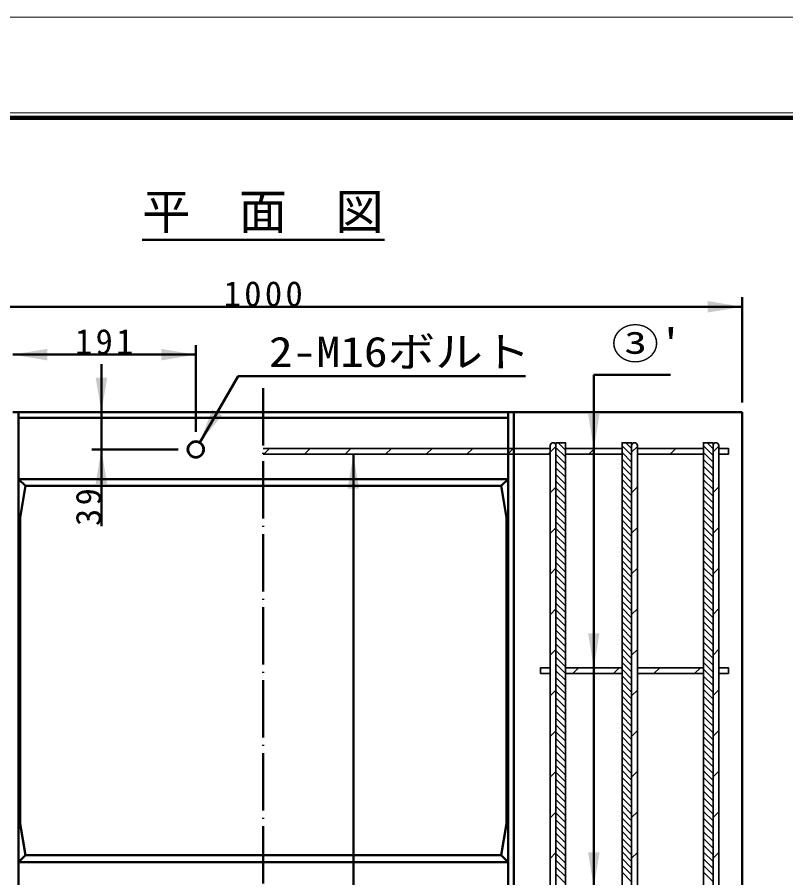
# Model space of a CAD drawing. Units: millimetres, scale not verified. Extents: x -2102 to 2102, y -1485 to 1485.
# Drawn here: x 95 to 897, y 586 to 1485 of the extents above; entities that cross this region are included whole.
import ezdxf
from ezdxf.enums import TextEntityAlignment as Align

# ---------------------------------------------------------------- set-up
doc = ezdxf.new("R2010")
doc.units = ezdxf.units.MM
doc.header["$LTSCALE"] = 5
doc.linetypes.add('LONG_DASHED_DOTTED', pattern=[15.25, 12, -1.5, 0.25, -1.5])
doc.layers.add('0-0_V-nasSTD', color=7, linetype='Continuous', lineweight=35)
doc.layers.add('0-1_0', color=7, linetype='Continuous', lineweight=50)
doc.styles.add('ＭＳ ゴシック', font='')
doc.styles.get('ＭＳ ゴシック').set_extended_font_data('MS Gothic')

msp = doc.modelspace()

# ---------------------------------------------------------------- linework, layer by layer
at = {"layer": '0-0_V-nasSTD', "lineweight": 50}
for p, q in [((696.606, 1111.505), (696.606, 576.505)), ((90.106, 1072.505), (96.106, 1072.505)), ((96.106, 1072.505), (607.106, 1072.505)), ((96.106, 1072.505), (96.106, 532.505)), ((607.106, 1072.505), (613.106, 1072.505)), ((607.106, 1072.505), (607.106, 532.505)), ((851.606, 1072.505), (613.106, 1072.505)), ((613.106, 1072.505), (613.106, 532.505)), ((851.606, 1072.505), (851.606, 532.505)), ((96.106, 1066.505), (607.106, 1066.505)), ((445.598, 463.505), (445.598, 1028.505)), ((96.106, 1002.505), (607.106, 1002.505)), ((103.293, 995.334), (96.106, 1002.505)), ((599.918, 995.334), (607.106, 1002.505)), ((599.918, 995.334), (103.293, 995.334)), ((103.293, 609.675), (97.855, 642.505)), ((599.918, 609.675), (605.356, 642.505)), ((103.293, 609.675), (96.106, 602.505)), ((96.106, 602.505), (607.106, 602.505)), ((103.293, 609.675), (599.918, 609.675)), ((599.918, 609.675), (607.106, 602.505))]:
    msp.add_line(p, q, dxfattribs=at)
at = {"layer": '0-0_V-nasSTD', "linetype": 'LONG_DASHED_DOTTED', "lineweight": 50}
msp.add_line((351.606, 1097.505), (351.606, 507.505), dxfattribs=at)
at = {"layer": '0-0_V-nasSTD'}
for p, q in [((651.106, 1034.505), (351.606, 1034.505)), ((607.106, 1034.505), (351.606, 1034.505)), ((607.106, 1034.505), (351.606, 1034.505)), ((352.048, 1028.505), (358.048, 1034.505)), ((394.475, 1028.505), (400.475, 1034.505)), ((436.901, 1028.505), (442.901, 1034.505)), ((479.327, 1028.505), (485.327, 1034.505)), ((521.754, 1028.505), (527.754, 1034.505)), ((564.18, 1028.505), (570.18, 1034.505)), ((607.106, 1029.004), (612.607, 1034.505)), ((641.106, 1034.505), (613.106, 1034.505)), ((649.033, 1028.505), (657.106, 1036.577)), ((651.106, 1037.505), (651.106, 567.505)), ((657.106, 1040.505), (667.106, 1040.505)), ((657.106, 1037.505), (657.106, 567.505)), ((657.106, 1035.658), (667.106, 1025.658)), ((659.329, 1040.505), (667.106, 1032.729)), ((666.401, 1040.505), (667.106, 1039.8)), ((667.106, 1040.505), (667.106, 564.505)), ((726.106, 1034.505), (667.106, 1034.505)), ((691.459, 1028.505), (697.459, 1034.505)), ((726.106, 1040.505), (736.106, 1040.505)), ((726.106, 1040.505), (726.106, 564.505)), ((726.106, 1037.368), (736.106, 1027.368)), ((730.04, 1040.505), (736.106, 1034.439)), ((736.106, 1037.505), (736.106, 567.505)), ((736.106, 1030.725), (742.106, 1036.725)), ((742.106, 1037.505), (742.106, 567.505)), ((742.106, 1034.505), (811.106, 1034.505)), ((776.312, 1028.505), (782.312, 1034.505)), ((811.106, 1040.505), (821.106, 1040.505)), ((811.106, 1040.505), (811.106, 564.505)), ((811.106, 1037.221), (821.106, 1027.221)), ((814.893, 1040.505), (821.106, 1034.292)), ((821.106, 1037.505), (821.106, 567.505)), ((821.106, 1030.872), (827.106, 1036.872)), ((827.106, 1037.505), (827.106, 567.505)), ((827.106, 1034.505), (837.106, 1034.505)), ((837.106, 1034.505), (837.106, 1028.505)), ((651.106, 1028.505), (351.606, 1028.505)), ((351.606, 1028.505), (607.106, 1028.505)), ((613.106, 1028.505), (607.106, 1028.505)), ((657.106, 1028.587), (667.106, 1018.587)), ((726.106, 1028.505), (667.106, 1028.505)), ((726.106, 1030.297), (736.106, 1020.297)), ((742.106, 1028.505), (811.106, 1028.505)), ((811.106, 1030.15), (821.106, 1020.15)), ((827.106, 1028.505), (837.106, 1028.505)), ((657.106, 1021.515), (667.106, 1011.515)), ((726.106, 1023.226), (736.106, 1013.226)), ((726.106, 1016.155), (736.106, 1006.155)), ((811.106, 1023.079), (821.106, 1013.079)), ((811.106, 1016.008), (821.106, 1006.008)), ((657.106, 1014.444), (667.106, 1004.444)), ((657.106, 1007.373), (667.106, 997.373)), ((726.106, 1009.084), (736.106, 999.084)), ((811.106, 1008.937), (821.106, 998.937)), ((657.106, 1000.302), (667.106, 990.302)), ((726.106, 1002.013), (736.106, 992.013)), ((811.106, 1001.866), (821.106, 991.866)), ((651.106, 988.151), (657.106, 994.151)), ((657.106, 993.231), (667.106, 983.231)), ((726.106, 994.942), (736.106, 984.942)), ((736.106, 988.298), (742.106, 994.298)), ((811.106, 994.795), (821.106, 984.795)), ((821.106, 988.445), (827.106, 994.445)), ((657.106, 986.16), (667.106, 976.16)), ((726.106, 987.871), (736.106, 977.871)), ((726.106, 980.8), (736.106, 970.8)), ((811.106, 987.724), (821.106, 977.724)), ((811.106, 980.653), (821.106, 970.653)), ((657.106, 979.089), (667.106, 969.089)), ((657.106, 972.018), (667.106, 962.018)), ((726.106, 973.729), (736.106, 963.729)), ((811.106, 973.581), (821.106, 963.581)), ((657.106, 964.947), (667.106, 954.947)), ((726.106, 966.658), (736.106, 956.658)), ((811.106, 966.51), (821.106, 956.51)), ((657.106, 957.876), (667.106, 947.876)), ((726.106, 959.587), (736.106, 949.587)), ((811.106, 959.439), (821.106, 949.439)), ((651.106, 945.725), (657.106, 951.725)), ((657.106, 950.805), (667.106, 940.805)), ((726.106, 952.515), (736.106, 942.515)), ((726.106, 945.444), (736.106, 935.444)), ((736.106, 945.872), (742.106, 951.872)), ((811.106, 952.368), (821.106, 942.368)), ((811.106, 945.297), (821.106, 935.297)), ((821.106, 946.019), (827.106, 952.019)), ((657.106, 943.734), (667.106, 933.734)), ((657.106, 936.663), (667.106, 926.663)), ((726.106, 938.373), (736.106, 928.373)), ((811.106, 938.226), (821.106, 928.226)), ((657.106, 929.592), (667.106, 919.592)), ((726.106, 931.302), (736.106, 921.302)), ((811.106, 931.155), (821.106, 921.155)), ((657.106, 922.52), (667.106, 912.52)), ((726.106, 924.231), (736.106, 914.231)), ((726.106, 917.16), (736.106, 907.16)), ((811.106, 924.084), (821.106, 914.084)), ((811.106, 917.013), (821.106, 907.013)), ((651.106, 903.298), (657.106, 909.298)), ((657.106, 915.449), (667.106, 905.449)), ((657.106, 908.378), (667.106, 898.378)), ((726.106, 910.089), (736.106, 900.089)), ((736.106, 903.445), (742.106, 909.445)), ((811.106, 909.942), (821.106, 899.942)), ((821.106, 903.593), (827.106, 909.593)), ((657.106, 901.307), (667.106, 891.307)), ((726.106, 903.018), (736.106, 893.018)), ((811.106, 902.871), (821.106, 892.871)), ((657.106, 894.236), (667.106, 884.236)), ((726.106, 895.947), (736.106, 885.947)), ((811.106, 895.8), (821.106, 885.8)), ((657.106, 887.165), (667.106, 877.165)), ((726.106, 888.876), (736.106, 878.876)), ((726.106, 881.805), (736.106, 871.805)), ((811.106, 888.729), (821.106, 878.729)), ((811.106, 881.658), (821.106, 871.658)), ((657.106, 880.094), (667.106, 870.094)), ((657.106, 873.023), (667.106, 863.023)), ((726.106, 874.734), (736.106, 864.734)), ((811.106, 874.587), (821.106, 864.587)), ((651.106, 860.872), (657.106, 866.872)), ((657.106, 865.952), (667.106, 855.952)), ((726.106, 867.663), (736.106, 857.663)), ((736.106, 861.019), (742.106, 867.019)), ((811.106, 867.515), (821.106, 857.515)), ((821.106, 861.166), (827.106, 867.166)), ((657.106, 858.881), (667.106, 848.881)), ((726.106, 860.592), (736.106, 850.592)), ((811.106, 860.444), (821.106, 850.444)), ((657.106, 851.81), (667.106, 841.81)), ((726.106, 853.52), (736.106, 843.52)), ((726.106, 846.449), (736.106, 836.449)), ((811.106, 853.373), (821.106, 843.373)), ((811.106, 846.302), (821.106, 836.302)), ((657.106, 844.739), (667.106, 834.739)), ((657.106, 837.668), (667.106, 827.668)), ((726.106, 839.378), (736.106, 829.378)), ((811.106, 839.231), (821.106, 829.231)), ((657.106, 830.597), (667.106, 820.597)), ((726.106, 832.307), (736.106, 822.307)), ((811.106, 832.16), (821.106, 822.16)), ((651.106, 818.445), (657.106, 824.445)), ((657.106, 823.526), (667.106, 813.526)), ((726.106, 825.236), (736.106, 815.236)), ((726.106, 818.165), (736.106, 808.165)), ((736.106, 818.593), (742.106, 824.593)), ((811.106, 825.089), (821.106, 815.089)), ((821.106, 818.74), (827.106, 824.74)), ((657.106, 816.454), (667.106, 806.454)), ((657.106, 809.383), (667.106, 799.383)), ((726.106, 811.094), (736.106, 801.094)), ((811.106, 818.018), (821.106, 808.018)), ((811.106, 810.947), (821.106, 800.947)), ((641.106, 805.505), (641.106, 799.505)), ((641.106, 805.505), (651.106, 805.505)), ((657.106, 802.312), (667.106, 792.312)), ((726.106, 805.505), (667.106, 805.505)), ((674.591, 799.505), (680.591, 805.505)), ((717.018, 799.505), (723.018, 805.505)), ((726.106, 804.023), (736.106, 794.023)), ((742.106, 805.505), (811.106, 805.505)), ((759.444, 799.505), (765.444, 805.505)), ((801.871, 799.505), (807.871, 805.505)), ((811.106, 803.876), (821.106, 793.876)), ((827.106, 805.505), (837.106, 805.505)), ((837.106, 805.505), (837.106, 799.505)), ((641.106, 799.505), (651.106, 799.505)), ((657.106, 795.241), (667.106, 785.241)), ((726.106, 799.505), (667.106, 799.505)), ((726.106, 796.952), (736.106, 786.952)), ((742.106, 799.505), (811.106, 799.505)), ((811.106, 796.805), (821.106, 786.805)), ((827.106, 799.505), (837.106, 799.505)), ((657.106, 788.17), (667.106, 778.17)), ((726.106, 789.881), (736.106, 779.881)), ((726.106, 782.81), (736.106, 772.81)), ((736.106, 776.166), (742.106, 782.166)), ((811.106, 789.734), (821.106, 779.734)), ((811.106, 782.663), (821.106, 772.663)), ((821.106, 776.313), (827.106, 782.313)), ((651.106, 776.019), (657.106, 782.019)), ((657.106, 781.099), (667.106, 771.099)), ((657.106, 774.028), (667.106, 764.028)), ((726.106, 775.739), (736.106, 765.739)), ((811.106, 775.592), (821.106, 765.592)), ((657.106, 766.957), (667.106, 756.957)), ((726.106, 768.668), (736.106, 758.668)), ((811.106, 768.52), (821.106, 758.52)), ((657.106, 759.886), (667.106, 749.886)), ((726.106, 761.597), (736.106, 751.597)), ((811.106, 761.449), (821.106, 751.449)), ((657.106, 752.815), (667.106, 742.815)), ((726.106, 754.526), (736.106, 744.526)), ((726.106, 747.454), (736.106, 737.454)), ((811.106, 754.378), (821.106, 744.378)), ((811.106, 747.307), (821.106, 737.307)), ((651.106, 733.593), (657.106, 739.593)), ((657.106, 745.744), (667.106, 735.744)), ((657.106, 738.673), (667.106, 728.673)), ((726.106, 740.383), (736.106, 730.383)), ((736.106, 733.74), (742.106, 739.74)), ((811.106, 740.236), (821.106, 730.236)), ((821.106, 733.887), (827.106, 739.887)), ((657.106, 731.602), (667.106, 721.602)), ((726.106, 733.312), (736.106, 723.312)), ((811.106, 733.165), (821.106, 723.165)), ((657.106, 724.531), (667.106, 714.531)), ((726.106, 726.241), (736.106, 716.241)), ((811.106, 726.094), (821.106, 716.094)), ((657.106, 717.46), (667.106, 707.46)), ((657.106, 710.388), (667.106, 700.388)), ((726.106, 719.17), (736.106, 709.17)), ((726.106, 712.099), (736.106, 702.099)), ((811.106, 719.023), (821.106, 709.023)), ((811.106, 711.952), (821.106, 701.952)), ((657.106, 703.317), (667.106, 693.317)), ((726.106, 705.028), (736.106, 695.028)), ((811.106, 704.881), (821.106, 694.881)), ((651.106, 691.166), (657.106, 697.166)), ((657.106, 696.246), (667.106, 686.246)), ((726.106, 697.957), (736.106, 687.957)), ((736.106, 691.313), (742.106, 697.313)), ((811.106, 697.81), (821.106, 687.81)), ((821.106, 691.461), (827.106, 697.461)), ((657.106, 689.175), (667.106, 679.175)), ((726.106, 690.886), (736.106, 680.886)), ((726.106, 683.815), (736.106, 673.815)), ((811.106, 690.739), (821.106, 680.739)), ((811.106, 683.668), (821.106, 673.668)), ((657.106, 682.104), (667.106, 672.104)), ((657.106, 675.033), (667.106, 665.033)), ((726.106, 676.744), (736.106, 666.744)), ((811.106, 676.597), (821.106, 666.597)), ((657.106, 667.962), (667.106, 657.962)), ((726.106, 669.673), (736.106, 659.673)), ((811.106, 669.526), (821.106, 659.526)), ((657.106, 660.891), (667.106, 650.891)), ((726.106, 662.602), (736.106, 652.602)), ((811.106, 662.454), (821.106, 652.454)), ((651.106, 648.74), (657.106, 654.74)), ((657.106, 653.82), (667.106, 643.82)), ((726.106, 655.531), (736.106, 645.531)), ((726.106, 648.46), (736.106, 638.46)), ((736.106, 648.887), (742.106, 654.887)), ((811.106, 655.383), (821.106, 645.383)), ((811.106, 648.312), (821.106, 638.312)), ((821.106, 649.034), (827.106, 655.034)), ((657.106, 646.749), (667.106, 636.749)), ((657.106, 639.678), (667.106, 629.678)), ((726.106, 641.388), (736.106, 631.388)), ((811.106, 641.241), (821.106, 631.241)), ((657.106, 632.607), (667.106, 622.607)), ((726.106, 634.317), (736.106, 624.317)), ((811.106, 634.17), (821.106, 624.17)), ((657.106, 625.536), (667.106, 615.536)), ((726.106, 627.246), (736.106, 617.246)), ((811.106, 627.099), (821.106, 617.099)), ((651.106, 606.313), (657.106, 612.313)), ((657.106, 618.465), (667.106, 608.465)), ((657.106, 611.394), (667.106, 601.394)), ((726.106, 620.175), (736.106, 610.175)), ((726.106, 613.104), (736.106, 603.104)), ((736.106, 606.461), (742.106, 612.461)), ((811.106, 620.028), (821.106, 610.028)), ((811.106, 612.957), (821.106, 602.957)), ((821.106, 606.608), (827.106, 612.608)), ((657.106, 604.322), (667.106, 594.322)), ((726.106, 606.033), (736.106, 596.033)), ((811.106, 605.886), (821.106, 595.886)), ((657.106, 597.251), (667.106, 587.251)), ((726.106, 598.962), (736.106, 588.962)), ((811.106, 598.815), (821.106, 588.815)), ((657.106, 590.18), (667.106, 580.18)), ((726.106, 591.891), (736.106, 581.891)), ((811.106, 591.744), (821.106, 581.744))]:
    msp.add_line(p, q, dxfattribs=at)
at = {"layer": '0-0_V-nasSTD', "lineweight": 18}
for points in [[(-2102.5, -1485), (-2102.5, 1485), (2102.5, 1485), (2102.5, -1485)], [(-2002.5, -1385), (-2002.5, 1385), (2002.5, 1385), (2002.5, -1385)]]:
    msp.add_lwpolyline(points, close=True, dxfattribs=at)
at = {"layer": '0-0_V-nasSTD', "lineweight": 100}
msp.add_lwpolyline([(-1997.5, 1380), (-1997.5, -1380), (1997.5, -1380), (1997.5, 1380)], close=True, dxfattribs=at)
at = {"layer": '0-0_V-nasSTD'}
for points in [[(607.106, 1034.505), (613.106, 1034.505), (641.106, 1034.505), (651.106, 1034.505), (651.106, 1037.505)], [(651.106, 1037.505), (651.106, 1034.505), (641.106, 1034.505)], [(736.106, 1037.505), (736.106, 1040.505), (726.106, 1040.505), (726.106, 1034.505), (667.106, 1034.505), (667.106, 1040.505), (657.106, 1040.505), (657.106, 1037.505)], [(667.106, 564.505), (667.106, 570.505), (667.106, 576.505), (667.106, 799.505), (667.106, 805.505), (667.106, 1028.505), (667.106, 1034.505), (667.106, 1040.505), (657.106, 1040.505), (657.106, 1037.505)], [(736.106, 1037.505), (736.106, 1040.505), (726.106, 1040.505), (726.106, 1034.505), (726.106, 1028.505), (726.106, 975.314), (726.106, 963.695), (726.106, 805.505), (726.106, 799.505), (726.106, 576.505), (726.106, 570.505), (726.106, 564.505)], [(821.106, 1037.505), (821.106, 1040.505), (811.106, 1040.505), (811.106, 1034.505), (742.106, 1034.505), (742.106, 1037.505)], [(742.106, 567.505), (742.106, 570.505), (811.106, 570.505), (811.106, 576.505), (742.106, 576.505), (742.106, 799.505), (811.106, 799.505), (811.106, 805.505), (742.106, 805.505), (742.106, 1028.505), (811.106, 1028.505), (811.106, 1034.505), (742.106, 1034.505), (742.106, 1037.505)], [(821.106, 1037.505), (821.106, 1040.505), (811.106, 1040.505), (811.106, 1034.505), (811.106, 1028.505), (811.106, 805.505), (811.106, 799.505), (811.106, 576.505), (811.106, 570.505), (811.106, 564.505)], [(827.106, 567.505), (827.106, 570.505), (837.106, 570.505), (837.106, 576.505), (827.106, 576.505), (827.106, 799.505), (837.106, 799.505), (837.106, 805.505), (827.106, 805.505), (827.106, 1028.505), (837.106, 1028.505), (837.106, 1034.505), (827.106, 1034.505), (827.106, 1037.505)], [(827.106, 1037.505), (827.106, 1034.505), (837.106, 1034.505), (837.106, 1028.505), (827.106, 1028.505), (827.106, 805.505), (837.106, 805.505), (837.106, 799.505), (827.106, 799.505), (827.106, 576.505), (837.106, 576.505), (837.106, 570.505), (827.106, 570.505), (827.106, 567.505)], [(607.106, 576.505), (613.106, 576.505), (641.106, 576.505), (651.106, 576.505), (651.106, 799.505), (641.106, 799.505), (641.106, 805.505), (651.106, 805.505), (651.106, 1028.505), (641.106, 1028.505), (613.106, 1028.505)], [(613.106, 1028.505), (641.106, 1028.505), (651.106, 1028.505), (651.106, 805.505), (641.106, 805.505), (641.106, 799.505), (651.106, 799.505), (651.106, 576.505), (641.106, 576.505), (613.106, 576.505)], [(667.106, 1028.505), (667.106, 805.505), (726.106, 805.505), (726.106, 963.695)], [(726.106, 975.314), (726.106, 1028.505), (667.106, 1028.505)]]:
    msp.add_lwpolyline(points, dxfattribs=at)
for points in [[(667.106, 1034.505), (667.106, 1028.505), (726.106, 1028.505), (726.106, 1034.505)], [(742.106, 1028.505), (742.106, 805.505), (811.106, 805.505), (811.106, 1028.505)], [(726.106, 799.505), (726.106, 805.505), (667.106, 805.505), (667.106, 799.505)], [(667.106, 799.505), (667.106, 576.505), (726.106, 576.505), (726.106, 799.505)], [(742.106, 799.505), (742.106, 576.505), (811.106, 576.505), (811.106, 799.505)]]:
    msp.add_lwpolyline(points, close=True, dxfattribs=at)
at = {"layer": '0-0_V-nasSTD', "lineweight": 50}
for points in [[(103.293, 995.334), (97.855, 962.505), (97.855, 642.505)], [(599.918, 995.334), (605.356, 962.505), (605.356, 642.505)]]:
    msp.add_lwpolyline(points, dxfattribs=at)
for radius in [8.5, 8]:
    msp.add_circle((281.106, 1033.505), radius, dxfattribs=at)
at = {"layer": '0-0_V-nasSTD'}
for centre in [(654.106, 1037.505), (654.106, 1037.505), (654.106, 1037.505), (739.106, 1037.505), (739.106, 1037.505), (739.106, 1037.505), (824.106, 1037.505), (824.106, 1037.505), (824.106, 1037.505)]:
    msp.add_arc(centre, 3, 0, 180, dxfattribs=at)
for points in [[(815.606, 1176.505), (815.606, 1188.505), (851.606, 1182.505)], [(90.106, 1132.505), (126.106, 1126.505), (126.106, 1138.505)], [(245.106, 1126.505), (245.106, 1138.505), (281.106, 1132.505)], [(176.606, 1108.505), (182.606, 1072.505), (188.606, 1108.505)], [(285.356, 1040.866), (298.159, 1075.043), (308.552, 1069.043)], [(690.606, 1070.505), (696.606, 1034.505), (702.606, 1070.505)], [(176.606, 997.505), (182.606, 1033.505), (188.606, 997.505)], [(439.598, 992.505), (445.598, 1028.505), (451.598, 992.505)], [(690.606, 841.505), (696.606, 805.505), (702.606, 841.505)], [(690.606, 612.505), (696.606, 576.505), (702.606, 612.505)]]:
    msp.add_solid(points, dxfattribs=at)
at = {"layer": '0-1_0'}
for p, q in [((225.202, 1252.505), (478.009, 1252.505)), ((851.606, 1082.505), (851.606, 1192.505)), ((-148.394, 1182.505), (851.606, 1182.505)), ((281.106, 1142.505), (281.106, 1052.005)), ((90.106, 1132.505), (281.106, 1132.505)), ((182.606, 1122.505), (182.606, 1072.505)), ((325.356, 1110.148), (285.356, 1040.866)), ((325.356, 1110.148), (625.356, 1110.148)), ((696.606, 1111.505), (776.606, 1111.505)), ((182.606, 1033.505), (182.606, 1072.505)), ((262.606, 1033.505), (172.606, 1033.505)), ((182.606, 953.505), (182.606, 1033.505))]:
    msp.add_line(p, q, dxfattribs=at)

# ---------------------------------------------------------------- texts
at = {"layer": '0-0_V-nasSTD', "style": 'ＭＳ ゴシック'}
msp.add_text('平\u3000面\u3000図', height=36.95, dxfattribs=at).set_placement((225.202, 1252.505), align=Align.BOTTOM_LEFT)
at = {"layer": '0-0_V-nasSTD', "style": 'ＭＳ ゴシック', "width": 1.15}
for s, p in [("③'", (715.006, 1118.505)), ('2-M16ボルト', (357.516, 1110.148))]:
    msp.add_text(s, height=31.67, dxfattribs=at).set_placement(p, align=Align.BOTTOM_LEFT)
at = {"layer": '0-0_V-nasSTD', "char_height": 26.39, "attachment_point": 7, "style": 'ＭＳ ゴシック'}
for s, insert in [('\\T1.2;1000', (310.206, 1182.505)), ('\\T1.2;191', (155.006, 1132.505))]:
    msp.add_mtext(s, dxfattribs=dict(at, insert=insert))
at = {"layer": '0-0_V-nasSTD', "insert": (182.606, 953.505), "char_height": 26.39, "attachment_point": 7, "rotation": 90, "style": 'ＭＳ ゴシック'}
msp.add_mtext('\\T1.2;39', dxfattribs=at)

doc.saveas('drawing.dxf')
